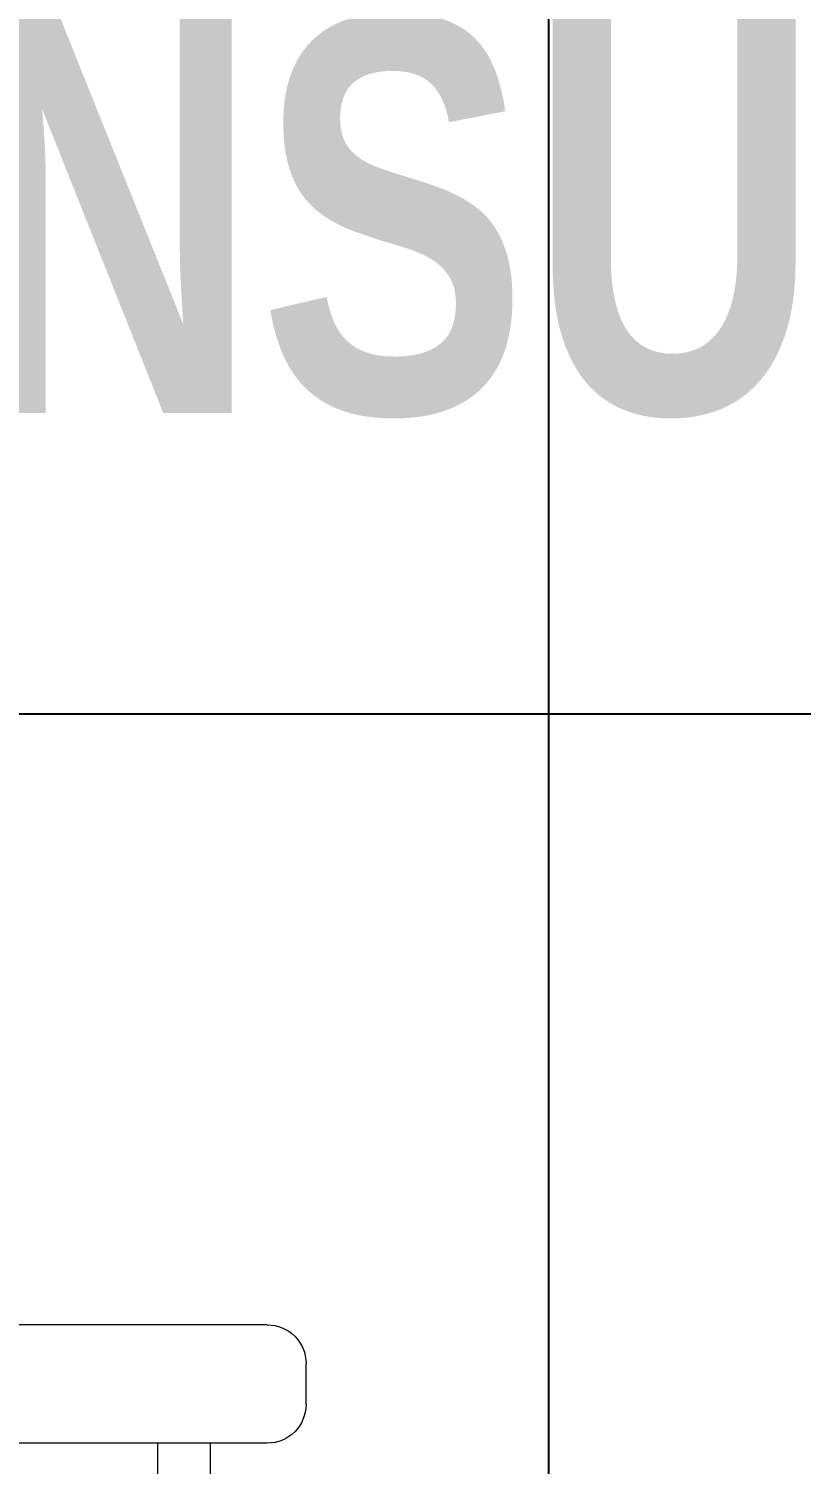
# Model space of a CAD drawing. Extents: x -12260 to 184725, y -29287 to 19916.
# Drawn here: x 20712 to 21104, y -5390 to -4663 of the extents above; entities that cross this region are included whole.
import ezdxf

# ---------------------------------------------------------------- set-up
doc = ezdxf.new("R2010")
doc.units = 0
doc.header["$LTSCALE"] = 0.25
doc.linetypes.add('DASHDOT', pattern=[25.4, 12.7, -6.35, 0, -6.35])
for name, color, linetype, lineweight in [('01-First Floor-FUR$0$72_EGR_BASE_TEXT', 252, 'Continuous', 5), ('01-First Floor-FUR$0$LOADING', 253, 'Continuous', 5), ('01-First Floor-FUR$0$NEW Wall', 166, 'Continuous', 5), ('E-LITE-CLNG-CNDT', 6, 'DASHDOT', 35)]:
    doc.layers.add(name, color=color, linetype=linetype, lineweight=lineweight)
doc.layers.add('01-First Floor-FUR$0$FALSE CEILING', color=251, linetype='Continuous')
doc.styles.add('01-First Floor-FUR$0$X3G_ENTITY_9EC9', font='swisscl.ttf', dxfattribs={"height": 0.2})

# ---------------------------------------------------------------- blocks, each defined once
blk = doc.blocks.new('*X334')
at = {"color": 0}
for p, q in [((5, 3), (5, 3)), ((5, 3), (5, 3)), ((5, 3), (5, 3)), ((5, 3), (5, 3)), ((5, 3), (5, 3)), ((5, 3), (5, 3)), ((5, 3), (5, 3)), ((5, 3), (5, 3)), ((5, 3), (5, 3)), ((5, 3), (5, 3)), ((5, 3), (5, 3)), ((5, 3), (5, 3)), ((5, 3), (5, 3)), ((5, 3), (5, 3)), ((5, 3), (5, 3)), ((5, 3), (5, 3)), ((5, 3), (5, 3)), ((5, 3), (5, 3)), ((5, 3), (5, 3)), ((5, 3), (5, 3)), ((5, 3), (5, 3)), ((5, 3), (5, 3)), ((5, 3), (5, 3)), ((5, 3), (5, 3)), ((5, 3), (5, 3)), ((5, 3), (5, 3)), ((5, 3), (5, 3)), ((5, 3), (5, 3)), ((5, 3), (5, 3)), ((5, 3), (5, 3)), ((5, 3), (5, 3)), ((5, 3), (5, 3)), ((5, 3), (5, 3)), ((5, 3), (5, 3)), ((5, 3), (5, 3)), ((5, 3), (5, 3)), ((5, 3), (5, 3)), ((5, 3), (5, 3)), ((5, 3), (5, 3)), ((5, 3), (5, 3)), ((5, 3), (5, 3)), ((5, 3), (5, 3)), ((5, 3), (5, 3)), ((5, 3), (5, 3)), ((5, 3), (5, 3)), ((5, 3), (5, 3)), ((5, 3), (5, 3)), ((5, 3), (5, 3)), ((5, 3), (5, 3)), ((5, 3), (5, 3)), ((5, 3), (5, 3)), ((5, 3), (5, 3)), ((5, 3), (5, 3)), ((5, 3), (5, 3)), ((5, 3), (5, 3)), ((5, 3), (5, 3)), ((5, 3), (5, 3)), ((5, 3), (5, 3)), ((5, 3), (5, 3)), ((5, 3), (5, 3)), ((5, 3), (5, 3)), ((5, 3), (5, 3)), ((5, 3), (5, 3)), ((5, 3), (5, 3)), ((5, 3), (5, 3)), ((5, 3), (5, 3)), ((6, 3), (5, 3)), ((5, 3), (5, 3)), ((6, 3), (5, 3)), ((5, 3), (5, 3)), ((6, 3), (5, 3)), ((5, 3), (5, 3)), ((6, 3), (5, 3)), ((5, 3), (5, 3)), ((5, 3), (5, 3)), ((5, 3), (5, 3)), ((5, 3), (5, 3)), ((5, 3), (5, 3)), ((5, 3), (5, 3)), ((5, 3), (5, 3)), ((5, 3), (5, 3)), ((5, 3), (5, 3)), ((5, 3), (5, 3)), ((5, 3), (5, 3)), ((5, 3), (5, 3)), ((5, 3), (5, 3)), ((5, 3), (5, 3)), ((5, 3), (5, 3)), ((5, 3), (5, 3)), ((5, 3), (5, 3)), ((5, 3), (5, 3)), ((5, 3), (5, 3)), ((5, 3), (5, 3)), ((5, 3), (5, 3)), ((5, 3), (5, 3)), ((5, 3), (5, 3)), ((6, 3), (6, 3)), ((6, 3), (6, 3)), ((6, 3), (6, 3)), ((6, 3), (6, 3)), ((6, 3), (6, 3)), ((6, 3), (6, 3)), ((6, 3), (6, 3)), ((6, 3), (6, 3)), ((6, 3), (6, 3)), ((6, 3), (6, 3)), ((6, 3), (6, 3)), ((6, 3), (6, 3)), ((6, 3), (6, 3)), ((6, 3), (6, 3)), ((6, 3), (6, 3)), ((6, 3), (6, 3)), ((6, 3), (6, 3)), ((6, 3), (6, 3)), ((6, 3), (6, 3)), ((6, 3), (6, 3)), ((6, 3), (6, 3)), ((6, 3), (6, 3)), ((6, 3), (6, 3)), ((6, 3), (6, 3)), ((6, 3), (6, 3)), ((6, 3), (6, 3)), ((6, 3), (6, 3)), ((6, 3), (6, 3)), ((6, 3), (6, 3)), ((6, 3), (6, 3)), ((6, 3), (6, 3)), ((6, 3), (6, 3)), ((6, 3), (6, 3)), ((6, 3), (6, 3)), ((6, 3), (6, 3)), ((6, 3), (6, 3)), ((6, 3), (6, 3)), ((6, 3), (6, 3)), ((6, 3), (6, 3)), ((6, 3), (6, 3)), ((6, 3), (6, 3)), ((6, 3), (6, 3)), ((6, 3), (6, 3)), ((6, 3), (6, 3)), ((6, 3), (6, 3)), ((6, 3), (6, 3)), ((6, 3), (6, 3)), ((6, 3), (6, 3)), ((6, 3), (6, 3)), ((6, 3), (6, 3)), ((6, 3), (6, 3)), ((6, 3), (6, 3)), ((6, 3), (6, 3)), ((6, 3), (6, 3)), ((6, 3), (6, 3)), ((6, 3), (6, 3)), ((6, 3), (6, 3)), ((6, 3), (6, 3)), ((6, 3), (6, 3)), ((6, 3), (6, 3)), ((6, 3), (6, 3)), ((6, 3), (6, 3)), ((6, 3), (6, 3)), ((6, 3), (6, 3)), ((6, 3), (6, 3)), ((6, 3), (6, 3)), ((6, 3), (6, 3)), ((6, 3), (6, 3)), ((6, 3), (6, 3)), ((6, 3), (6, 3)), ((6, 3), (6, 3)), ((6, 3), (6, 3)), ((6, 3), (6, 3)), ((6, 3), (6, 3)), ((6, 3), (6, 3)), ((6, 3), (6, 3)), ((6, 3), (6, 3)), ((6, 3), (6, 3)), ((6, 3), (6, 3)), ((6, 3), (6, 3)), ((6, 3), (6, 3)), ((6, 3), (6, 3)), ((6, 3), (6, 3)), ((6, 3), (6, 3)), ((6, 3), (6, 3)), ((6, 3), (6, 3)), ((6, 3), (6, 3)), ((6, 3), (6, 3)), ((6, 3), (6, 3)), ((6, 3), (6, 3)), ((6, 3), (6, 3)), ((6, 3), (6, 3)), ((6, 3), (6, 3)), ((6, 3), (6, 3)), ((6, 3), (6, 3)), ((6, 3), (6, 3)), ((6, 3), (6, 3)), ((6, 3), (6, 3)), ((6, 3), (6, 3)), ((6, 3), (6, 3)), ((6, 3), (6, 3)), ((6, 3), (6, 3)), ((6, 3), (6, 3)), ((6, 3), (6, 3)), ((6, 3), (6, 3)), ((6, 3), (6, 3)), ((6, 3), (6, 3)), ((6, 3), (6, 3)), ((6, 3), (6, 3)), ((6, 3), (6, 3)), ((6, 3), (6, 3)), ((6, 3), (6, 3)), ((6, 3), (6, 3)), ((6, 3), (6, 3)), ((6, 3), (6, 3)), ((6, 3), (6, 3)), ((6, 3), (6, 3)), ((6, 3), (6, 3)), ((6, 3), (6, 3)), ((6, 3), (6, 3)), ((6, 3), (6, 3)), ((6, 3), (6, 3)), ((6, 3), (6, 3)), ((6, 3), (6, 3)), ((6, 3), (6, 3)), ((6, 3), (6, 3)), ((6, 3), (6, 3)), ((6, 3), (6, 3)), ((6, 3), (6, 3)), ((6, 3), (6, 3)), ((6, 3), (6, 3)), ((6, 3), (6, 3)), ((6, 3), (6, 3)), ((6, 3), (6, 3)), ((6, 3), (6, 3)), ((6, 3), (6, 3)), ((6, 3), (6, 3)), ((6, 3), (6, 3)), ((6, 3), (6, 3)), ((6, 3), (6, 3)), ((6, 3), (6, 3)), ((6, 3), (6, 3)), ((6, 3), (6, 3)), ((6, 3), (6, 3)), ((6, 3), (6, 3)), ((6, 3), (6, 3)), ((6, 3), (6, 3)), ((6, 3), (6, 3)), ((6, 3), (6, 3)), ((6, 3), (6, 3)), ((6, 3), (6, 3)), ((6, 3), (6, 3)), ((6, 3), (6, 3)), ((6, 3), (6, 3)), ((6, 3), (6, 3)), ((6, 3), (6, 3)), ((6, 3), (6, 3)), ((6, 3), (6, 3)), ((6, 3), (6, 3)), ((6, 3), (6, 3)), ((6, 3), (6, 3)), ((6, 3), (6, 3)), ((6, 3), (6, 3)), ((6, 3), (6, 3)), ((6, 3), (6, 3)), ((6, 3), (6, 3)), ((6, 3), (6, 3)), ((6, 3), (6, 3)), ((6, 3), (6, 3)), ((6, 3), (6, 3)), ((6, 3), (6, 3)), ((6, 3), (6, 3)), ((6, 3), (6, 3)), ((6, 3), (6, 3)), ((6, 3), (6, 3)), ((6, 3), (6, 3)), ((6, 3), (6, 3)), ((6, 3), (6, 3)), ((6, 3), (6, 3)), ((6, 3), (6, 3)), ((6, 3), (6, 3)), ((6, 3), (6, 3)), ((6, 3), (6, 3)), ((6, 3), (6, 3)), ((6, 3), (6, 3)), ((6, 3), (6, 3)), ((6, 3), (6, 3)), ((6, 3), (6, 3)), ((6, 3), (6, 3)), ((6, 3), (6, 3)), ((6, 3), (6, 3)), ((6, 3), (6, 3)), ((6, 3), (6, 3)), ((6, 3), (6, 3)), ((6, 3), (6, 3)), ((6, 3), (6, 3)), ((6, 3), (6, 3)), ((6, 3), (6, 3)), ((6, 3), (6, 3)), ((6, 3), (6, 3)), ((6, 3), (6, 3)), ((6, 3), (6, 3)), ((6, 3), (6, 3)), ((6, 3), (6, 3)), ((6, 3), (5, 3)), ((6, 3), (5, 3)), ((6, 3), (5, 3)), ((6, 3), (5, 3)), ((6, 3), (5, 3)), ((6, 3), (6, 3)), ((6, 3), (6, 3)), ((6, 3), (6, 3)), ((6, 3), (6, 3)), ((6, 3), (6, 3)), ((6, 3), (6, 3)), ((6, 3), (6, 3)), ((6, 3), (6, 3)), ((6, 3), (6, 3)), ((6, 3), (6, 3)), ((6, 3), (6, 3)), ((6, 3), (6, 3)), ((6, 3), (6, 3)), ((6, 3), (6, 3)), ((6, 3), (6, 3)), ((6, 3), (6, 3)), ((6, 3), (6, 3)), ((6, 3), (6, 3)), ((6, 3), (6, 3)), ((6, 3), (6, 3)), ((6, 3), (6, 3)), ((6, 3), (6, 3)), ((6, 3), (6, 3)), ((6, 3), (6, 3)), ((6, 3), (6, 3)), ((6, 3), (6, 3)), ((6, 3), (6, 3)), ((6, 3), (6, 3)), ((6, 3), (6, 3)), ((6, 3), (6, 3)), ((6, 3), (6, 3)), ((6, 3), (6, 3)), ((6, 3), (6, 3)), ((6, 3), (6, 3)), ((6, 3), (6, 3)), ((6, 3), (6, 3)), ((6, 3), (6, 3)), ((6, 3), (6, 3)), ((6, 3), (6, 3)), ((6, 3), (6, 3)), ((6, 3), (6, 3)), ((6, 3), (6, 3)), ((6, 3), (6, 3)), ((6, 3), (6, 3)), ((6, 3), (6, 3)), ((6, 3), (6, 3)), ((6, 3), (6, 3)), ((6, 3), (6, 3)), ((6, 3), (6, 3)), ((6, 3), (6, 3)), ((6, 3), (6, 3)), ((6, 3), (6, 3)), ((6, 3), (6, 3)), ((6, 3), (6, 3)), ((6, 3), (6, 3)), ((6, 3), (6, 3)), ((6, 3), (6, 3)), ((6, 3), (6, 3)), ((6, 3), (6, 3)), ((6, 3), (6, 3)), ((6, 3), (6, 3)), ((6, 3), (6, 3)), ((6, 3), (6, 3)), ((6, 3), (6, 3)), ((6, 3), (6, 3)), ((6, 3), (6, 3)), ((6, 3), (6, 3)), ((6, 3), (6, 3)), ((6, 3), (6, 3)), ((6, 3), (6, 3)), ((6, 3), (6, 3)), ((6, 3), (6, 3)), ((6, 3), (6, 3)), ((6, 3), (6, 3)), ((6, 3), (6, 3)), ((6, 3), (6, 3)), ((6, 3), (6, 3)), ((6, 3), (6, 3)), ((6, 3), (6, 3)), ((6, 3), (6, 3)), ((6, 3), (6, 3)), ((6, 3), (6, 3)), ((6, 3), (6, 3)), ((6, 3), (6, 3)), ((6, 3), (6, 3)), ((6, 3), (6, 3)), ((6, 3), (6, 3)), ((6, 3), (6, 3)), ((6, 3), (6, 3)), ((6, 3), (6, 3)), ((6, 3), (6, 3)), ((6, 3), (6, 3)), ((6, 3), (6, 3)), ((6, 3), (6, 3)), ((6, 3), (6, 3)), ((6, 3), (6, 3)), ((6, 3), (6, 3)), ((6, 3), (6, 3)), ((6, 3), (6, 3)), ((6, 3), (6, 3)), ((6, 3), (6, 3)), ((6, 3), (6, 3)), ((6, 3), (6, 3)), ((6, 3), (6, 3)), ((6, 3), (6, 3)), ((6, 3), (6, 3)), ((6, 3), (6, 3)), ((6, 3), (6, 3)), ((6, 3), (6, 3)), ((6, 3), (6, 3)), ((6, 3), (6, 3)), ((6, 3), (6, 3)), ((6, 3), (6, 3)), ((6, 3), (6, 3)), ((6, 3), (6, 3)), ((6, 3), (6, 3)), ((6, 3), (6, 3)), ((6, 3), (6, 3)), ((6, 3), (6, 3)), ((6, 3), (6, 3)), ((6, 3), (6, 3)), ((6, 3), (6, 3)), ((6, 3), (6, 3)), ((6, 3), (6, 3)), ((6, 3), (6, 3)), ((6, 3), (6, 3)), ((6, 3), (6, 3)), ((6, 3), (6, 3)), ((6, 3), (6, 3)), ((6, 3), (6, 3)), ((6, 3), (6, 3)), ((6, 3), (6, 3)), ((6, 3), (6, 3)), ((6, 3), (6, 3)), ((6, 3), (6, 3)), ((6, 3), (6, 3)), ((6, 3), (6, 3)), ((6, 3), (6, 3)), ((6, 3), (6, 3)), ((6, 3), (6, 3)), ((6, 3), (6, 3)), ((6, 3), (6, 3)), ((6, 3), (6, 3)), ((6, 3), (6, 3)), ((6, 3), (6, 3)), ((6, 3), (6, 3)), ((6, 3), (6, 3)), ((6, 3), (6, 3)), ((6, 3), (6, 3)), ((6, 3), (6, 3)), ((6, 3), (6, 3)), ((6, 3), (6, 3)), ((6, 3), (6, 3)), ((6, 3), (6, 3)), ((6, 3), (6, 3)), ((6, 3), (6, 3)), ((6, 3), (6, 3)), ((6, 3), (6, 3)), ((6, 3), (6, 3)), ((6, 3), (6, 3)), ((6, 3), (6, 3)), ((6, 3), (6, 3)), ((6, 3), (6, 3)), ((6, 3), (6, 3)), ((6, 3), (6, 3)), ((6, 3), (6, 3)), ((6, 3), (6, 3)), ((6, 3), (6, 3)), ((6, 3), (6, 3)), ((6, 3), (6, 3)), ((6, 3), (6, 3)), ((6, 3), (6, 3)), ((6, 3), (6, 3)), ((6, 3), (6, 3)), ((6, 3), (6, 3)), ((6, 3), (6, 3)), ((6, 3), (6, 3)), ((6, 3), (6, 3)), ((6, 3), (6, 3)), ((6, 3), (6, 3)), ((6, 3), (6, 3)), ((6, 3), (6, 3)), ((6, 3), (6, 3)), ((6, 3), (6, 3)), ((6, 3), (6, 3)), ((6, 3), (6, 3)), ((6, 3), (6, 3)), ((6, 3), (6, 3)), ((6, 3), (6, 3)), ((6, 3), (6, 3)), ((6, 3), (6, 3)), ((6, 3), (6, 3)), ((6, 3), (6, 3)), ((6, 3), (6, 3)), ((6, 3), (6, 3)), ((6, 3), (6, 3)), ((6, 3), (6, 3)), ((6, 3), (6, 3)), ((6, 3), (6, 3)), ((6, 3), (6, 3)), ((6, 3), (6, 3)), ((6, 3), (6, 3)), ((6, 3), (6, 3)), ((6, 3), (6, 3)), ((6, 3), (6, 3)), ((6, 3), (6, 3)), ((6, 3), (6, 3)), ((6, 3), (6, 3)), ((6, 3), (6, 3)), ((6, 3), (6, 3)), ((6, 3), (6, 3)), ((6, 3), (6, 3)), ((6, 3), (6, 3)), ((6, 3), (6, 3)), ((6, 3), (6, 3)), ((6, 3), (6, 3)), ((6, 3), (6, 3)), ((6, 3), (6, 3)), ((6, 3), (6, 3)), ((6, 3), (6, 3)), ((6, 3), (6, 3)), ((6, 3), (6, 3)), ((6, 3), (6, 3)), ((6, 3), (6, 3)), ((6, 3), (6, 3)), ((6, 3), (6, 3)), ((6, 3), (6, 3)), ((6, 3), (6, 3)), ((6, 3), (6, 3)), ((6, 3), (6, 3)), ((6, 3), (6, 3)), ((6, 3), (6, 3)), ((6, 3), (6, 3)), ((6, 3), (6, 3)), ((6, 3), (6, 3)), ((6, 3), (6, 3)), ((6, 3), (6, 3)), ((6, 3), (6, 3)), ((6, 3), (6, 3)), ((6, 3), (6, 3)), ((6, 3), (6, 3)), ((6, 3), (6, 3)), ((6, 3), (6, 3)), ((6, 3), (6, 3)), ((6, 3), (6, 3)), ((6, 3), (6, 3)), ((6, 3), (6, 3)), ((6, 3), (6, 3)), ((6, 3), (6, 3)), ((6, 3), (6, 3)), ((6, 3), (6, 3)), ((6, 3), (6, 3)), ((6, 3), (6, 3)), ((6, 3), (6, 3)), ((6, 3), (6, 3)), ((6, 3), (6, 3)), ((6, 3), (6, 3)), ((6, 3), (6, 3)), ((6, 3), (6, 3)), ((6, 3), (6, 3)), ((6, 3), (6, 3)), ((6, 3), (6, 3)), ((6, 3), (6, 3)), ((6, 3), (6, 3)), ((6, 3), (6, 3)), ((6, 3), (6, 3)), ((6, 3), (6, 3)), ((6, 3), (6, 3)), ((6, 3), (6, 3)), ((6, 3), (6, 3)), ((6, 3), (6, 3)), ((6, 3), (6, 3)), ((6, 3), (6, 3)), ((6, 3), (6, 3)), ((6, 3), (6, 3)), ((6, 3), (6, 3)), ((6, 3), (6, 3)), ((6, 3), (6, 3)), ((6, 3), (6, 3)), ((6, 3), (6, 3)), ((6, 3), (6, 3)), ((6, 3), (6, 3)), ((6, 3), (6, 3)), ((6, 3), (6, 3)), ((6, 3), (6, 3)), ((6, 3), (6, 3)), ((6, 3), (6, 3)), ((6, 3), (6, 3)), ((6, 3), (6, 3)), ((6, 3), (6, 3)), ((6, 3), (6, 3)), ((6, 3), (6, 3)), ((6, 3), (6, 3)), ((6, 3), (6, 3)), ((6, 3), (6, 3)), ((6, 3), (6, 3)), ((6, 3), (6, 3)), ((6, 3), (6, 3)), ((6, 3), (6, 3)), ((6, 3), (6, 3)), ((6, 3), (6, 3)), ((6, 3), (6, 3)), ((6, 3), (6, 3)), ((6, 3), (6, 3)), ((6, 3), (6, 3)), ((6, 3), (6, 3)), ((6, 3), (6, 3)), ((6, 3), (6, 3)), ((6, 3), (6, 3)), ((6, 3), (6, 3)), ((6, 3), (6, 3)), ((6, 3), (6, 3)), ((6, 3), (6, 3)), ((6, 3), (6, 3)), ((6, 3), (6, 3)), ((6, 3), (6, 3)), ((6, 3), (6, 3))]:
    blk.add_line(p, q, dxfattribs=at)
blk = doc.blocks.new('*X335')
at = {"color": 0}
for p, q in [((13, 1), (13, 1)), ((13, 1), (13, 1)), ((13, 1), (13, 1)), ((13, 1), (13, 1)), ((13, 1), (13, 1)), ((13, 1), (13, 1)), ((13, 1), (13, 1)), ((13, 1), (13, 1)), ((13, 1), (13, 1)), ((13, 1), (13, 1)), ((13, 1), (13, 1)), ((13, 1), (13, 1)), ((13, 1), (13, 1)), ((13, 1), (13, 1)), ((13, 1), (13, 1)), ((13, 1), (14, 1)), ((13, 1), (14, 1)), ((13, 1), (14, 1)), ((13, 1), (13, 1)), ((13, 1), (13, 1)), ((13, 1), (13, 1)), ((13, 1), (13, 1)), ((13, 1), (13, 1)), ((13, 1), (13, 1)), ((13, 1), (13, 1)), ((13, 1), (13, 1)), ((13, 1), (13, 1)), ((13, 1), (13, 1)), ((13, 1), (13, 1)), ((13, 1), (13, 1)), ((13, 1), (13, 1)), ((13, 1), (13, 1)), ((13, 1), (13, 1)), ((13, 1), (13, 1)), ((13, 1), (13, 1)), ((13, 1), (13, 1)), ((13, 1), (13, 1)), ((13, 1), (13, 1)), ((13, 1), (13, 1)), ((13, 1), (13, 1)), ((13, 1), (13, 1)), ((13, 1), (13, 1)), ((13, 1), (13, 1)), ((13, 1), (13, 1)), ((13, 1), (13, 1)), ((13, 1), (13, 1)), ((13, 1), (13, 1)), ((13, 1), (13, 1)), ((13, 1), (13, 1)), ((13, 1), (13, 1)), ((13, 1), (13, 1)), ((13, 1), (13, 1)), ((13, 1), (13, 1)), ((13, 1), (13, 1)), ((13, 1), (13, 1)), ((13, 1), (13, 1)), ((13, 1), (13, 1)), ((13, 1), (13, 1)), ((13, 1), (13, 1)), ((13, 1), (13, 1)), ((13, 1), (13, 1)), ((13, 1), (13, 1)), ((13, 1), (13, 1)), ((13, 1), (13, 1)), ((13, 1), (13, 1)), ((13, 1), (13, 1)), ((13, 1), (13, 1)), ((13, 1), (13, 1)), ((13, 1), (13, 1)), ((13, 1), (13, 1)), ((13, 1), (13, 1)), ((13, 1), (13, 1)), ((13, 1), (13, 1)), ((13, 1), (13, 1)), ((13, 1), (13, 1)), ((13, 1), (13, 1)), ((13, 1), (13, 1)), ((13, 1), (13, 1)), ((13, 1), (13, 1)), ((13, 1), (13, 1)), ((13, 1), (13, 1)), ((13, 1), (13, 1)), ((13, 1), (13, 1)), ((13, 1), (13, 1)), ((13, 1), (13, 1)), ((13, 1), (13, 1)), ((13, 1), (13, 1)), ((13, 1), (13, 1)), ((13, 1), (13, 1)), ((13, 1), (13, 1)), ((13, 1), (13, 1)), ((13, 1), (13, 1)), ((13, 1), (13, 1)), ((13, 1), (13, 1)), ((13, 1), (13, 1)), ((13, 1), (13, 1)), ((13, 1), (13, 1)), ((13, 1), (13, 1)), ((13, 1), (13, 1)), ((13, 1), (13, 1)), ((13, 1), (13, 1)), ((13, 1), (13, 1)), ((13, 1), (13, 1)), ((13, 1), (13, 1)), ((13, 1), (13, 1)), ((13, 1), (13, 1)), ((13, 1), (13, 1)), ((13, 1), (13, 1)), ((13, 1), (13, 1)), ((13, 1), (13, 1)), ((13, 1), (13, 1)), ((13, 1), (13, 1)), ((13, 1), (13, 1)), ((13, 1), (13, 1)), ((13, 1), (13, 1)), ((13, 1), (13, 1)), ((13, 1), (13, 1)), ((13, 1), (13, 1)), ((13, 1), (13, 1)), ((13, 1), (13, 1)), ((13, 1), (13, 1)), ((13, 1), (13, 1)), ((13, 1), (13, 1)), ((13, 1), (14, 1)), ((13, 0), (13, 0)), ((13, 0), (13, 0)), ((13, 0), (13, 0)), ((13, 0), (13, 0)), ((13, 0), (13, 0)), ((13, 0), (13, 0)), ((13, 0), (13, 0)), ((13, 0), (13, 0)), ((13, 0), (13, 0)), ((13, 0), (13, 0)), ((13, 0), (13, 0)), ((13, 0), (13, 0)), ((13, 0), (13, 0)), ((13, 0), (13, 0)), ((13, 0), (13, 0)), ((13, 0), (13, 0)), ((13, 0), (13, 0)), ((13, 0), (13, 0)), ((13, 0), (13, 0)), ((13, 0), (13, 0)), ((13, 0), (13, 0)), ((13, 0), (13, 0)), ((13, 0), (13, 0)), ((13, 0), (13, 0)), ((13, 0), (13, 0)), ((13, 0), (13, 0)), ((13, 0), (13, 0)), ((13, 0), (13, 0)), ((13, 0), (13, 0)), ((13, 0), (13, 0)), ((13, 0), (13, 0)), ((13, 0), (13, 0)), ((13, 0), (13, 0)), ((13, 0), (13, 0)), ((13, 0), (13, 0)), ((13, 0), (13, 0)), ((13, 0), (13, 0)), ((13, 0), (13, 0)), ((13, 0), (13, 0)), ((13, 0), (13, 0)), ((13, 0), (13, 0)), ((13, 0), (13, 0)), ((13, 0), (13, 0)), ((13, 0), (13, 0)), ((13, 0), (13, 0)), ((13, 0), (13, 0)), ((13, 0), (13, 0)), ((13, 0), (13, 0)), ((13, 0), (14, 0)), ((13, 0), (14, 0)), ((13, 0), (13, 0)), ((13, 0), (14, 0)), ((14, 1), (14, 1)), ((14, 1), (14, 1)), ((14, 1), (14, 1)), ((14, 1), (14, 1)), ((14, 1), (14, 1)), ((14, 1), (14, 1)), ((14, 1), (14, 1)), ((14, 1), (14, 1)), ((14, 1), (14, 1)), ((14, 1), (14, 1)), ((14, 1), (14, 1)), ((14, 1), (14, 1)), ((14, 1), (14, 1)), ((14, 1), (14, 1)), ((14, 1), (14, 1)), ((14, 1), (14, 1)), ((14, 1), (14, 1)), ((14, 1), (14, 1)), ((14, 1), (14, 1)), ((14, 1), (14, 1)), ((14, 1), (14, 1)), ((14, 1), (14, 1)), ((14, 1), (14, 1)), ((14, 1), (14, 1)), ((14, 1), (14, 1)), ((14, 1), (14, 1)), ((14, 1), (14, 1)), ((14, 1), (14, 1)), ((14, 1), (14, 1)), ((14, 1), (14, 1)), ((14, 1), (14, 1)), ((14, 1), (14, 1)), ((14, 1), (14, 1)), ((14, 1), (14, 1)), ((14, 1), (14, 1)), ((14, 1), (14, 1)), ((14, 1), (14, 1)), ((14, 1), (14, 1)), ((14, 1), (14, 1)), ((14, 1), (14, 1)), ((14, 1), (14, 1)), ((14, 1), (14, 1)), ((14, 1), (14, 1)), ((14, 1), (14, 1)), ((14, 1), (14, 1)), ((14, 1), (14, 1)), ((14, 1), (14, 1)), ((14, 1), (14, 1)), ((14, 1), (14, 1)), ((14, 1), (14, 1)), ((14, 1), (14, 1)), ((14, 1), (14, 1)), ((14, 1), (14, 1)), ((14, 1), (14, 1)), ((14, 1), (14, 1)), ((14, 1), (14, 1)), ((14, 1), (14, 1)), ((14, 1), (14, 1)), ((14, 1), (14, 1)), ((14, 1), (14, 1)), ((14, 1), (14, 1)), ((14, 1), (14, 1)), ((14, 1), (14, 1)), ((14, 1), (14, 1)), ((14, 1), (14, 1)), ((14, 1), (14, 1)), ((14, 1), (14, 1)), ((14, 1), (14, 1)), ((14, 1), (14, 1)), ((14, 1), (14, 1)), ((14, 1), (14, 1)), ((14, 1), (14, 1)), ((14, 1), (14, 1)), ((14, 1), (14, 1)), ((14, 1), (14, 1)), ((14, 1), (14, 1)), ((14, 1), (14, 1)), ((14, 1), (14, 1)), ((14, 1), (14, 1)), ((14, 1), (14, 1)), ((14, 1), (14, 1)), ((14, 1), (14, 1)), ((14, 1), (14, 1)), ((14, 1), (14, 1)), ((14, 1), (14, 1)), ((14, 1), (14, 1)), ((14, 1), (14, 1)), ((14, 1), (14, 1)), ((14, 1), (14, 1)), ((14, 1), (14, 1)), ((14, 1), (14, 1)), ((14, 1), (14, 1)), ((14, 1), (14, 1)), ((14, 1), (14, 1)), ((14, 0), (14, 0)), ((14, 0), (14, 0)), ((14, 0), (14, 0)), ((14, 0), (14, 0)), ((14, 0), (14, 0)), ((14, 0), (14, 0)), ((14, 0), (14, 0)), ((14, 0), (14, 0)), ((14, 0), (14, 0)), ((14, 0), (14, 0)), ((14, 0), (14, 0)), ((14, 0), (14, 0)), ((14, 0), (14, 0)), ((14, 0), (14, 0)), ((14, 0), (14, 0)), ((14, 0), (14, 0)), ((14, 0), (14, 0)), ((14, 0), (14, 0)), ((14, 0), (14, 0)), ((14, 0), (14, 0)), ((14, 0), (14, 0)), ((14, 0), (14, 0)), ((14, 0), (14, 0)), ((14, 0), (14, 0)), ((14, 0), (14, 0)), ((14, 0), (14, 0)), ((14, 0), (14, 0)), ((14, 0), (14, 0)), ((14, 0), (14, 0)), ((14, 0), (14, 0)), ((14, 0), (14, 0)), ((14, 0), (14, 0)), ((14, 0), (14, 0)), ((14, 0), (14, 0)), ((14, 0), (14, 0)), ((14, 0), (14, 0)), ((14, 0), (14, 0)), ((14, 0), (14, 0)), ((14, 0), (14, 0)), ((14, 0), (14, 0)), ((14, 0), (14, 0)), ((14, 0), (14, 0)), ((14, 0), (14, 0)), ((14, 0), (14, 0)), ((14, 0), (14, 0)), ((14, 0), (14, 0)), ((14, 0), (14, 0)), ((14, 0), (14, 0)), ((13, 0), (13, 0)), ((13, 0), (14, 0)), ((13, 0), (13, 0)), ((13, 0), (14, 0)), ((13, 0), (13, 0)), ((13, 0), (14, 0)), ((13, 0), (13, 0)), ((13, 0), (13, 0)), ((13, 0), (13, 0)), ((13, 0), (13, 0)), ((13, 0), (14, 0)), ((13, 0), (13, 0)), ((13, 0), (14, 0)), ((13, 0), (13, 0)), ((13, 0), (14, 0)), ((13, 0), (13, 0)), ((13, 0), (14, 0)), ((13, 0), (13, 0)), ((13, 0), (14, 0)), ((13, 0), (13, 0)), ((13, 0), (14, 0)), ((13, 0), (13, 0)), ((13, 0), (14, 0)), ((13, 0), (13, 0)), ((13, 0), (13, 0)), ((13, 0), (13, 0)), ((13, 0), (14, 0)), ((13, 0), (13, 0)), ((13, 0), (14, 0)), ((13, 0), (13, 0)), ((13, 0), (14, 0)), ((13, 0), (13, 0)), ((13, 0), (14, 0)), ((13, 0), (13, 0)), ((13, 0), (13, 0)), ((13, 0), (13, 0)), ((13, 0), (13, 0)), ((13, 0), (13, 0)), ((13, 0), (13, 0)), ((13, 0), (13, 0)), ((13, 0), (13, 0)), ((13, 0), (13, 0)), ((13, 0), (13, 0)), ((13, 0), (13, 0)), ((13, 0), (13, 0)), ((13, 0), (13, 0)), ((13, 0), (13, 0)), ((13, 0), (13, 0)), ((13, 0), (13, 0)), ((13, 0), (13, 0)), ((13, 0), (13, 0)), ((13, 0), (13, 0)), ((13, 0), (13, 0)), ((13, 0), (13, 0)), ((13, 0), (13, 0)), ((13, 0), (13, 0)), ((13, 0), (13, 0)), ((13, 0), (13, 0)), ((13, 0), (13, 0)), ((13, 0), (13, 0)), ((13, 0), (13, 0)), ((13, 0), (13, 0)), ((13, 0), (13, 0)), ((13, 0), (13, 0)), ((13, -1), (13, -1)), ((13, -1), (13, -1)), ((13, -1), (13, -1)), ((13, -1), (13, -1)), ((13, -1), (13, -1)), ((13, -1), (14, -1)), ((13, -1), (13, -1)), ((14, 0), (14, 0)), ((14, 0), (14, 0)), ((14, 0), (14, 0)), ((14, 0), (14, 0)), ((14, 0), (14, 0)), ((14, 0), (14, 0)), ((14, 0), (14, 0)), ((14, 0), (14, 0)), ((14, 0), (14, 0)), ((14, 0), (14, 0)), ((14, 0), (14, 0)), ((14, 0), (14, 0)), ((14, 0), (14, 0)), ((14, 0), (14, 0)), ((14, 0), (14, 0)), ((13, 0), (14, 0)), ((14, 0), (14, 0)), ((14, 0), (14, 0)), ((14, 0), (14, 0)), ((14, 0), (14, 0)), ((14, 0), (14, 0)), ((14, 0), (14, 0)), ((14, 0), (14, 0)), ((14, 0), (14, 0)), ((14, 0), (14, 0)), ((14, 0), (14, 0)), ((14, 0), (14, 0)), ((14, 0), (14, 0)), ((14, 0), (14, 0)), ((14, 0), (14, 0)), ((14, 0), (14, 0)), ((14, 0), (14, 0)), ((14, 0), (14, 0)), ((14, 0), (14, 0)), ((14, 0), (14, 0)), ((14, 0), (14, 0)), ((14, 0), (14, 0)), ((14, 0), (14, 0)), ((14, 0), (14, 0)), ((14, 0), (14, 0)), ((14, 0), (14, 0)), ((14, 0), (14, 0)), ((14, 0), (14, 0)), ((14, 0), (14, 0)), ((14, 0), (14, 0)), ((14, 0), (14, 0)), ((14, 0), (14, 0)), ((14, 0), (14, 0)), ((14, 0), (14, 0)), ((14, 0), (14, 0)), ((14, -1), (14, -1)), ((14, -1), (14, -1)), ((14, -1), (14, -1)), ((14, -1), (14, -1)), ((14, -1), (14, -1))]:
    blk.add_line(p, q, dxfattribs=at)
blk = doc.blocks.new('01-First Floor-FUR$0$GF21018-P')
at = {"color": 0}
for p, q in [((0.25963, 0.34221), (0.2804, 0.34221)), ((0.24001, 0.32259), (0.24001, 0.14)), ((0.30001, 0.32259), (0.30001, 0.14)), ((0.22049, 0.29372), (0.24001, 0.29372)), ((0.22049, 0.26708), (0.24001, 0.26708))]:
    blk.add_line(p, q, dxfattribs=at)
for points in [[(0.24001, 0.29372), (0.24001, 0.29372), (0.24001, 0.29372), (0.24001, 0.29372), (0.24001, 0.29372), (0.24001, 0.29372), (0.24001, 0.29372), (0.24001, 0.29372), (0.24001, 0.29372), (0.24001, 0.29372), (0.24001, 0.29372), (0.24001, 0.29372), (0.24001, 0.29372), (0.24001, 0.29372), (0.24001, 0.29372), (0.24001, 0.29372), (0.24001, 0.29372), (0.24001, 0.29372), (0.24001, 0.29372), (0.24001, 0.29372), (0.24001, 0.29372), (0.24001, 0.29372), (0.24001, 0.29372), (0.24001, 0.29372), (0.24001, 0.29372), (0.24001, 0.29372), (0.24001, 0.29372), (0.24001, 0.29372), (0.24001, 0.29372), (0.24001, 0.29372), (0.24001, 0.29372), (0.24001, 0.29372), (0.24001, 0.29372), (0.24001, 0.29372), (0.24001, 0.29372), (0.24001, 0.29372), (0.24001, 0.29372), (0.24001, 0.29372), (0.24001, 0.29372), (0.24001, 0.29372), (0.24001, 0.29372), (0.24001, 0.29372), (0.24001, 0.29372), (0.24001, 0.29372), (0.24001, 0.29372), (0.24001, 0.29372), (0.24001, 0.29372), (0.24001, 0.29372), (0.24001, 0.29372), (0.24001, 0.29372), (0.24001, 0.29372), (0.24001, 0.29372), (0.24001, 0.29372), (0.24001, 0.29372), (0.24001, 0.29372), (0.24001, 0.29372), (0.24001, 0.29372), (0.24001, 0.29372), (0.24001, 0.29372), (0.24001, 0.29372), (0.24001, 0.29372), (0.24001, 0.29372), (0.24001, 0.29372), (0.24001, 0.29372), (0.24001, 0.29372), (0.24001, 0.29372), (0.24001, 0.29372), (0.24001, 0.29372), (0.24001, 0.29372), (0.24001, 0.29372), (0.24001, 0.29372), (0.24001, 0.29372), (0.24001, 0.29372), (0.24001, 0.29372), (0.24001, 0.29372), (0.24001, 0.29372), (0.24001, 0.29372), (0.24001, 0.29372), (0.24001, 0.29372), (0.24001, 0.29372), (0.24001, 0.29372), (0.24001, 0.29372), (0.24001, 0.29372), (0.24001, 0.29372), (0.24001, 0.29372), (0.24001, 0.29372), (0.24001, 0.29372), (0.24001, 0.29372), (0.24001, 0.29372), (0.24001, 0.29372), (0.24001, 0.29372), (0.24001, 0.29372), (0.24001, 0.29372), (0.24001, 0.29372), (0.24001, 0.29372), (0.24001, 0.29372), (0.24001, 0.29372), (0.24001, 0.29372), (0.24001, 0.29372), (0.24001, 0.29372), (0.24001, 0.29372), (0.24001, 0.29372), (0.24001, 0.29372), (0.24001, 0.29372), (0.24001, 0.29372), (0.24001, 0.29372), (0.24001, 0.29372), (0.24001, 0.29372), (0.24001, 0.29372), (0.24001, 0.29372), (0.24001, 0.29372), (0.24001, 0.29372), (0.24001, 0.29372), (0.24001, 0.29372), (0.24001, 0.29372), (0.24001, 0.29372), (0.24001, 0.29372), (0.24001, 0.29372), (0.24001, 0.29372), (0.24001, 0.29372), (0.24001, 0.29372), (0.24001, 0.29372), (0.24001, 0.29372), (0.24001, 0.29372), (0.24001, 0.29372), (0.24001, 0.29372), (0.24001, 0.29372), (0.24001, 0.29372), (0.24001, 0.29372), (0.24001, 0.29372), (0.24001, 0.29372), (0.24001, 0.29372), (0.24001, 0.29372), (0.24001, 0.29372), (0.24001, 0.29372), (0.24001, 0.29372), (0.24001, 0.29372), (0.24001, 0.29372), (0.24001, 0.29372), (0.24001, 0.29372), (0.24001, 0.29372), (0.24001, 0.29372), (0.24001, 0.29372), (0.24001, 0.29372), (0.24001, 0.29372), (0.24001, 0.29372), (0.24001, 0.29372), (0.24001, 0.29372), (0.24001, 0.29372), (0.24001, 0.29372), (0.24001, 0.29372), (0.24001, 0.29372), (0.24001, 0.29372), (0.24001, 0.29372), (0.24001, 0.29372), (0.24001, 0.29372), (0.24001, 0.29372), (0.24001, 0.29372), (0.24001, 0.29372), (0.24001, 0.29372), (0.24001, 0.29372), (0.24001, 0.29372), (0.24001, 0.29372), (0.24001, 0.29372), (0.24001, 0.29372), (0.24001, 0.29372), (0.24001, 0.29372), (0.24001, 0.29372), (0.24001, 0.29372), (0.24001, 0.29372), (0.24001, 0.29372), (0.24001, 0.29372), (0.24001, 0.29372), (0.24001, 0.29372), (0.24001, 0.29372), (0.24001, 0.29372), (0.24001, 0.29372), (0.24001, 0.29372), (0.24001, 0.29372), (0.24001, 0.29372), (0.24001, 0.29372), (0.24001, 0.29372), (0.24001, 0.29372), (0.24001, 0.29372), (0.24001, 0.29372), (0.24001, 0.29372), (0.24001, 0.29372), (0.24001, 0.29372), (0.24001, 0.29372), (0.24001, 0.29372), (0.24001, 0.29372), (0.24001, 0.29372), (0.24001, 0.29372), (0.24001, 0.29372), (0.24001, 0.29372), (0.24001, 0.29372), (0.24001, 0.29372), (0.24001, 0.29372), (0.24001, 0.29372), (0.24001, 0.29372), (0.24001, 0.29372), (0.24001, 0.29372), (0.24001, 0.29372), (0.24001, 0.29372), (0.24001, 0.29372), (0.24001, 0.29372), (0.24001, 0.29372), (0.24001, 0.29372), (0.24001, 0.29372), (0.24001, 0.29372), (0.24001, 0.29372), (0.24001, 0.29372), (0.24001, 0.29372), (0.24001, 0.29372), (0.24001, 0.29372), (0.24001, 0.29372), (0.24001, 0.29372), (0.24001, 0.29372), (0.24001, 0.29372), (0.24001, 0.29372), (0.24001, 0.29372), (0.24001, 0.29372), (0.24001, 0.29372), (0.24001, 0.29372), (0.24001, 0.29372), (0.24001, 0.29372), (0.24001, 0.29372), (0.24001, 0.29372), (0.24001, 0.29372), (0.24001, 0.29372), (0.24001, 0.29372), (0.24001, 0.29372), (0.24001, 0.29372), (0.24001, 0.29372), (0.24001, 0.29372), (0.24001, 0.29372), (0.24001, 0.29372), (0.24001, 0.29372), (0.24001, 0.29372), (0.24001, 0.29372), (0.24001, 0.29372), (0.24001, 0.29372), (0.24001, 0.29372), (0.24001, 0.29372), (0.24001, 0.29372), (0.24001, 0.29372), (0.24001, 0.29372), (0.24001, 0.29372), (0.24001, 0.29372), (0.24001, 0.29372), (0.24001, 0.29372), (0.24001, 0.29372), (0.24001, 0.29372), (0.24001, 0.29372), (0.24001, 0.29372), (0.24001, 0.29372), (0.24001, 0.29372), (0.24001, 0.29372), (0.24001, 0.29372), (0.24001, 0.29372), (0.24001, 0.29372), (0.24001, 0.29372), (0.24001, 0.29372), (0.24001, 0.29372), (0.24001, 0.29372), (0.24001, 0.29372), (0.24001, 0.29372), (0.24001, 0.29372), (0.24001, 0.29372), (0.24001, 0.29372), (0.24001, 0.29372), (0.24001, 0.29372), (0.24001, 0.29372), (0.24001, 0.29372), (0.24001, 0.29372), (0.24001, 0.29372), (0.24001, 0.29372)], [(0.24001, 0.29372), (0.24001, 0.29372), (0.24001, 0.29372), (0.24001, 0.29372), (0.24001, 0.29372), (0.24001, 0.29372), (0.24001, 0.29372), (0.24001, 0.29372), (0.24001, 0.29372), (0.24001, 0.29372), (0.24001, 0.29372), (0.24001, 0.29372), (0.24001, 0.29372), (0.24001, 0.29372), (0.24001, 0.29372), (0.24001, 0.29372), (0.24001, 0.29372), (0.24001, 0.29372), (0.24001, 0.29372), (0.24001, 0.29372), (0.24001, 0.29372), (0.24001, 0.29372), (0.24001, 0.29372), (0.24001, 0.29372), (0.24001, 0.29372), (0.24001, 0.29372), (0.24001, 0.29372), (0.24001, 0.29372), (0.24001, 0.29372), (0.24001, 0.29372), (0.24001, 0.29372), (0.24001, 0.29372), (0.24001, 0.29372), (0.24001, 0.29372), (0.24001, 0.29372), (0.24001, 0.29372), (0.24001, 0.29372), (0.24001, 0.29372), (0.24001, 0.29372), (0.24001, 0.29372), (0.24001, 0.29372), (0.24001, 0.29372), (0.24001, 0.29372), (0.24001, 0.29372), (0.24001, 0.29372), (0.24001, 0.29372), (0.24001, 0.29372), (0.24001, 0.29372), (0.24001, 0.29372), (0.24001, 0.29372), (0.24001, 0.29372), (0.24001, 0.29372), (0.24001, 0.29372), (0.24001, 0.29372), (0.24001, 0.29372), (0.24001, 0.29372), (0.24001, 0.29372), (0.24001, 0.29372), (0.24001, 0.29372), (0.24001, 0.29372), (0.24001, 0.29372), (0.24001, 0.29372), (0.24001, 0.29372), (0.24001, 0.29372), (0.24001, 0.29372), (0.24001, 0.29372), (0.24001, 0.29372), (0.24001, 0.29372), (0.24001, 0.29372), (0.24001, 0.29372), (0.24001, 0.29372), (0.24001, 0.29372), (0.24001, 0.29372), (0.24001, 0.29372), (0.24001, 0.29372), (0.24001, 0.29372), (0.24001, 0.29372), (0.24001, 0.29372), (0.24001, 0.29372), (0.24001, 0.29372), (0.24001, 0.29372), (0.24001, 0.29372), (0.24001, 0.29372), (0.24001, 0.29372), (0.24001, 0.29372), (0.24001, 0.29372), (0.24001, 0.29372), (0.24001, 0.29372), (0.24001, 0.29372), (0.24001, 0.29372), (0.24001, 0.29372), (0.24001, 0.29372), (0.24001, 0.29372), (0.24001, 0.29372), (0.24001, 0.29372), (0.24001, 0.29372), (0.24001, 0.29372), (0.24001, 0.29372), (0.24001, 0.29372), (0.24001, 0.29372), (0.24001, 0.29372), (0.24001, 0.29372), (0.24001, 0.29372), (0.24001, 0.29372), (0.24001, 0.29372), (0.24001, 0.29372), (0.24001, 0.29372), (0.24001, 0.29372), (0.24001, 0.29372), (0.24001, 0.29372), (0.24001, 0.29372), (0.24001, 0.29372), (0.24001, 0.29372), (0.24001, 0.29372), (0.24001, 0.29372), (0.24001, 0.29372), (0.24001, 0.29372), (0.24001, 0.29372), (0.24001, 0.29372), (0.24001, 0.29372), (0.24001, 0.29372), (0.24001, 0.29372), (0.24001, 0.29372), (0.24001, 0.29372), (0.24001, 0.29372), (0.24001, 0.29372), (0.24001, 0.29372), (0.24001, 0.29372), (0.24001, 0.29372), (0.24001, 0.29372), (0.24001, 0.29372), (0.24001, 0.29372), (0.24001, 0.29372), (0.24001, 0.29372), (0.24001, 0.29372), (0.24001, 0.29372), (0.24001, 0.29372), (0.24001, 0.29372), (0.24001, 0.29372), (0.24001, 0.29372), (0.24001, 0.29372), (0.24001, 0.29372), (0.24001, 0.29372), (0.24001, 0.29372), (0.24001, 0.29372), (0.24001, 0.29372), (0.24001, 0.29372), (0.24001, 0.29372), (0.24001, 0.29372), (0.24001, 0.29372), (0.24001, 0.29372), (0.24001, 0.29372), (0.24001, 0.29372), (0.24001, 0.29372), (0.24001, 0.29372), (0.24001, 0.29372), (0.24001, 0.29372), (0.24001, 0.29372), (0.24001, 0.29372), (0.24001, 0.29372), (0.24001, 0.29372), (0.24001, 0.29372), (0.24001, 0.29372), (0.24001, 0.29372), (0.24001, 0.29372), (0.24001, 0.29372), (0.24001, 0.29372), (0.24001, 0.29372), (0.24001, 0.29372), (0.24001, 0.29372), (0.24001, 0.29372), (0.24001, 0.29372), (0.24001, 0.29372), (0.24001, 0.29372), (0.24001, 0.29372), (0.24001, 0.29372), (0.24001, 0.29372), (0.24001, 0.29372), (0.24001, 0.29372), (0.24001, 0.29372), (0.24001, 0.29372), (0.24001, 0.29372), (0.24001, 0.29372), (0.24001, 0.29372), (0.24001, 0.29372), (0.24001, 0.29372), (0.24001, 0.29372), (0.24001, 0.29372), (0.24001, 0.29372), (0.24001, 0.29372), (0.24001, 0.29372), (0.24001, 0.29372), (0.24001, 0.29372), (0.24001, 0.29372), (0.24001, 0.29372), (0.24001, 0.29372), (0.24001, 0.29372), (0.24001, 0.29372), (0.24001, 0.29372), (0.24001, 0.29372), (0.24001, 0.29372), (0.24001, 0.29372), (0.24001, 0.29372), (0.24001, 0.29372), (0.24001, 0.29372), (0.24001, 0.29372), (0.24001, 0.29372), (0.24001, 0.29372), (0.24001, 0.29372), (0.24001, 0.29372), (0.24001, 0.29372), (0.24001, 0.29372), (0.24001, 0.29372), (0.24001, 0.29372), (0.24001, 0.29372), (0.24001, 0.29372), (0.24001, 0.29372), (0.24001, 0.29372), (0.24001, 0.29372)], [(0.24001, 0.29372), (0.24001, 0.29372), (0.24001, 0.29372), (0.24001, 0.29372), (0.24001, 0.29372), (0.24001, 0.29372), (0.24001, 0.29372), (0.24001, 0.29372), (0.24001, 0.29372), (0.24001, 0.29372), (0.24001, 0.29372), (0.24001, 0.29372), (0.24001, 0.29372), (0.24001, 0.29372), (0.24001, 0.29372), (0.24001, 0.29372), (0.24001, 0.29372), (0.24001, 0.29372), (0.24001, 0.29372), (0.24001, 0.29372), (0.24001, 0.29372), (0.24001, 0.29372), (0.24001, 0.29372), (0.24001, 0.29372), (0.24001, 0.29372), (0.24001, 0.29372), (0.24001, 0.29372), (0.24001, 0.29372), (0.24001, 0.29372), (0.24001, 0.29372), (0.24001, 0.29372), (0.24001, 0.29372), (0.24001, 0.29372), (0.24001, 0.29372), (0.24001, 0.29372), (0.24001, 0.29372), (0.24001, 0.29372), (0.24001, 0.29372), (0.24001, 0.29372), (0.24001, 0.29372), (0.24001, 0.29372), (0.24001, 0.29372), (0.24001, 0.29372), (0.24001, 0.29372), (0.24001, 0.29372), (0.24001, 0.29372), (0.24001, 0.29372), (0.24001, 0.29372), (0.24001, 0.29372), (0.24001, 0.29372), (0.24001, 0.29372), (0.24001, 0.29372), (0.24001, 0.29372), (0.24001, 0.29372), (0.24001, 0.29372), (0.24001, 0.29372), (0.24001, 0.29372), (0.24001, 0.29372), (0.24001, 0.29372), (0.24001, 0.29372), (0.24001, 0.29372), (0.24001, 0.29372), (0.24001, 0.29372), (0.24001, 0.29372), (0.24001, 0.29372), (0.24001, 0.29372), (0.24001, 0.29372), (0.24001, 0.29372), (0.24001, 0.29372), (0.24001, 0.29372), (0.24001, 0.29372), (0.24001, 0.29372), (0.24001, 0.29372), (0.24001, 0.29372), (0.24001, 0.29372), (0.24001, 0.29372), (0.24001, 0.29372), (0.24001, 0.29372), (0.24001, 0.29372), (0.24001, 0.29372), (0.24001, 0.29372), (0.24001, 0.29372), (0.24001, 0.29372), (0.24001, 0.29372), (0.24001, 0.29372), (0.24001, 0.29372), (0.24001, 0.29372), (0.24001, 0.29372), (0.24001, 0.29372), (0.24001, 0.29372), (0.24001, 0.29372), (0.24001, 0.29372), (0.24001, 0.29372), (0.24001, 0.29372), (0.24001, 0.29372), (0.24001, 0.29372), (0.24001, 0.29372), (0.24001, 0.29372), (0.24001, 0.29372), (0.24001, 0.29372), (0.24001, 0.29372), (0.24001, 0.29372), (0.24001, 0.29372), (0.24001, 0.29372), (0.24001, 0.29372), (0.24001, 0.29372), (0.24001, 0.29372), (0.24001, 0.29372), (0.24001, 0.29372), (0.24001, 0.29372), (0.24001, 0.29372), (0.24001, 0.29372), (0.24001, 0.29372), (0.24001, 0.29372), (0.24001, 0.29372), (0.24001, 0.29372), (0.24001, 0.29372), (0.24001, 0.29372), (0.24001, 0.29372), (0.24001, 0.29372), (0.24001, 0.29372), (0.24001, 0.29372), (0.24001, 0.29372), (0.24001, 0.29372), (0.24001, 0.29372), (0.24001, 0.29372), (0.24001, 0.29372), (0.24001, 0.29372), (0.24001, 0.29372), (0.24001, 0.29372), (0.24001, 0.29372), (0.24001, 0.29372), (0.24001, 0.29372), (0.24001, 0.29372), (0.24001, 0.29372), (0.24001, 0.29372), (0.24001, 0.29372), (0.24001, 0.29372), (0.24001, 0.29372), (0.24001, 0.29372), (0.24001, 0.29372), (0.24001, 0.29372), (0.24001, 0.29372), (0.24001, 0.29372), (0.24001, 0.29372), (0.24001, 0.29372), (0.24001, 0.29372), (0.24001, 0.29372), (0.24001, 0.29372), (0.24001, 0.29372), (0.24001, 0.29372), (0.24001, 0.29372), (0.24001, 0.29372), (0.24001, 0.29372), (0.24001, 0.29372), (0.24001, 0.29372), (0.24001, 0.29372), (0.24001, 0.29372), (0.24001, 0.29372), (0.24001, 0.29372), (0.24001, 0.29372), (0.24001, 0.29372), (0.24001, 0.29372), (0.24001, 0.29372), (0.24001, 0.29372), (0.24001, 0.29372), (0.24001, 0.29372), (0.24001, 0.29372), (0.24001, 0.29372), (0.24001, 0.29372), (0.24001, 0.29372), (0.24001, 0.29372), (0.24001, 0.29372), (0.24001, 0.29372), (0.24001, 0.29372), (0.24001, 0.29372), (0.24001, 0.29372), (0.24001, 0.29372), (0.24001, 0.29372), (0.24001, 0.29372), (0.24001, 0.29372), (0.24001, 0.29372), (0.24001, 0.29372), (0.24001, 0.29372), (0.24001, 0.29372), (0.24001, 0.29372), (0.24001, 0.29372), (0.24001, 0.29372), (0.24001, 0.29372), (0.24001, 0.29372), (0.24001, 0.29372), (0.24001, 0.29372), (0.24001, 0.29372), (0.24001, 0.29372), (0.24001, 0.29372), (0.24001, 0.29372), (0.24001, 0.29372), (0.24001, 0.29372), (0.24001, 0.29372), (0.24001, 0.29372), (0.24001, 0.29372), (0.24001, 0.29372), (0.24001, 0.29372), (0.24001, 0.29372), (0.24001, 0.29372), (0.24001, 0.29372), (0.24001, 0.29372), (0.24001, 0.29372), (0.24001, 0.29372), (0.24001, 0.29372), (0.24001, 0.29372), (0.24001, 0.29372), (0.24001, 0.29372), (0.24001, 0.29372)]]:
    blk.add_lwpolyline(points, close=True, dxfattribs=at)
for centre, start, end in [((0.25963, 0.32259), 90, 180), ((0.2804, 0.32259), 0, 90)]:
    blk.add_arc(centre, 0.01962, start, end, dxfattribs=at)
at = {"layer": '01-First Floor-FUR$0$NEW Wall', "color": 0, "linetype": 'Continuous'}
for points in [[(0.24001, 0.29372), (0.24001, 0.29372), (0.24001, 0.29372), (0.24001, 0.29372), (0.24001, 0.29372), (0.24001, 0.29372), (0.24001, 0.29372), (0.24001, 0.29372)], [(0.24001, 0.29372), (0.24001, 0.29372), (0.24001, 0.29372), (0.24001, 0.29372), (0.24001, 0.29372), (0.24001, 0.29372), (0.24001, 0.29372)], [(0.24001, 0.29372), (0.24001, 0.29372), (0.24001, 0.29372), (0.24001, 0.29372), (0.24001, 0.29372), (0.24001, 0.29372), (0.24001, 0.29372), (0.24001, 0.29372), (0.24001, 0.29372)], [(0.24001, 0.29372), (0.24001, 0.29372), (0.24001, 0.29372), (0.24001, 0.29372), (0.24001, 0.29372), (0.24001, 0.29372), (0.24001, 0.29372), (0.24001, 0.29372), (0.24001, 0.29372), (0.24001, 0.29372)], [(0.24001, 0.29372), (0.24001, 0.29372), (0.24001, 0.29372), (0.24001, 0.29372), (0.24001, 0.29372), (0.24001, 0.29372), (0.24001, 0.29372), (0.24001, 0.29372), (0.24001, 0.29372), (0.24001, 0.29372), (0.24001, 0.29372), (0.24001, 0.29372), (0.24001, 0.29372), (0.24001, 0.29372), (0.24001, 0.29372)], [(0.24001, 0.29372), (0.24001, 0.29372), (0.24001, 0.29372), (0.24001, 0.29372), (0.24001, 0.29372), (0.24001, 0.29372), (0.24001, 0.29372), (0.24001, 0.29372), (0.24001, 0.29372), (0.24001, 0.29372)], [(0.24001, 0.29372), (0.24001, 0.29372), (0.24001, 0.29372), (0.24001, 0.29372), (0.24001, 0.29372), (0.24001, 0.29372), (0.24001, 0.29372), (0.24001, 0.29372), (0.24001, 0.29372), (0.24001, 0.29372)], [(0.24001, 0.29372), (0.24001, 0.29372), (0.24001, 0.29372), (0.24001, 0.29372), (0.24001, 0.29372), (0.24001, 0.29372), (0.24001, 0.29372), (0.24001, 0.29372), (0.24001, 0.29372), (0.24001, 0.29372)], [(0.24001, 0.29372), (0.24001, 0.29372), (0.24001, 0.29372), (0.24001, 0.29372), (0.24001, 0.29372), (0.24001, 0.29372), (0.24001, 0.29372), (0.24001, 0.29372), (0.24001, 0.29372), (0.24001, 0.29372), (0.24001, 0.29372), (0.24001, 0.29372), (0.24001, 0.29372), (0.24001, 0.29372), (0.24001, 0.29372), (0.24001, 0.29372), (0.24001, 0.29372), (0.24001, 0.29372)], [(0.24001, 0.29372), (0.24001, 0.29372), (0.24001, 0.29372), (0.24001, 0.29372), (0.24001, 0.29372), (0.24001, 0.29372), (0.24001, 0.29372), (0.24001, 0.29372), (0.24001, 0.29372), (0.24001, 0.29372), (0.24001, 0.29372), (0.24001, 0.29372)], [(0.24001, 0.29372), (0.24001, 0.29372), (0.24001, 0.29372), (0.24001, 0.29372), (0.24001, 0.29372), (0.24001, 0.29372), (0.24001, 0.29372)], [(0.24001, 0.29372), (0.24001, 0.29372), (0.24001, 0.29372), (0.24001, 0.29372), (0.24001, 0.29372), (0.24001, 0.29372), (0.24001, 0.29372), (0.24001, 0.29372), (0.24001, 0.29372), (0.24001, 0.29372), (0.24001, 0.29372), (0.24001, 0.29372), (0.24001, 0.29372), (0.24001, 0.29372), (0.24001, 0.29372), (0.24001, 0.29372), (0.24001, 0.29372), (0.24001, 0.29372), (0.24001, 0.29372), (0.24001, 0.29372), (0.24001, 0.29372), (0.24001, 0.29372), (0.24001, 0.29372), (0.24001, 0.29372), (0.24001, 0.29372), (0.24001, 0.29372), (0.24001, 0.29372), (0.24001, 0.29372), (0.24001, 0.29372), (0.24001, 0.29372), (0.24001, 0.29372), (0.24001, 0.29372), (0.24001, 0.29372), (0.24001, 0.29372), (0.24001, 0.29372), (0.24001, 0.29372), (0.24001, 0.29372), (0.24001, 0.29372), (0.24001, 0.29372), (0.24001, 0.29372), (0.24001, 0.29372), (0.24001, 0.29372), (0.24001, 0.29372), (0.24001, 0.29372), (0.24001, 0.29372), (0.24001, 0.29372), (0.24001, 0.29372), (0.24001, 0.29372), (0.24001, 0.29372), (0.24001, 0.29372), (0.24001, 0.29372), (0.24001, 0.29372), (0.24001, 0.29372), (0.24001, 0.29372), (0.24001, 0.29372), (0.24001, 0.29372), (0.24001, 0.29372), (0.24001, 0.29372), (0.24001, 0.29372), (0.24001, 0.29372), (0.24001, 0.29372), (0.24001, 0.29372), (0.24001, 0.29372), (0.24001, 0.29372), (0.24001, 0.29372), (0.24001, 0.29372), (0.24001, 0.29372), (0.24001, 0.29372), (0.24001, 0.29372), (0.24001, 0.29372), (0.24001, 0.29372), (0.24001, 0.29372), (0.24001, 0.29372), (0.24001, 0.29372), (0.24001, 0.29372), (0.24001, 0.29372), (0.24001, 0.29372), (0.24001, 0.29372), (0.24001, 0.29372), (0.24001, 0.29372), (0.24001, 0.29372), (0.24001, 0.29372), (0.24001, 0.29372), (0.24001, 0.29372), (0.24001, 0.29372), (0.24001, 0.29372), (0.24001, 0.29372), (0.24001, 0.29372), (0.24001, 0.29372), (0.24001, 0.29372), (0.24001, 0.29372), (0.24001, 0.29372), (0.24001, 0.29372), (0.24001, 0.29372), (0.24001, 0.29372), (0.24001, 0.29372), (0.24001, 0.29372), (0.24001, 0.29372), (0.24001, 0.29372), (0.24001, 0.29372), (0.24001, 0.29372), (0.24001, 0.29372), (0.24001, 0.29372), (0.24001, 0.29372), (0.24001, 0.29372), (0.24001, 0.29372), (0.24001, 0.29372), (0.24001, 0.29372), (0.24001, 0.29372), (0.24001, 0.29372), (0.24001, 0.29372)], [(0.24001, 0.29372), (0.24001, 0.29372), (0.24001, 0.29372), (0.24001, 0.29372), (0.24001, 0.29372), (0.24001, 0.29372), (0.24001, 0.29372), (0.24001, 0.29372), (0.24001, 0.29372), (0.24001, 0.29372), (0.24001, 0.29372), (0.24001, 0.29372), (0.24001, 0.29372), (0.24001, 0.29372), (0.24001, 0.29372), (0.24001, 0.29372), (0.24001, 0.29372)], [(0.24001, 0.29372), (0.24001, 0.29372), (0.24001, 0.29372), (0.24001, 0.29372), (0.24001, 0.29372), (0.24001, 0.29372), (0.24001, 0.29372), (0.24001, 0.29372), (0.24001, 0.29372), (0.24001, 0.29372), (0.24001, 0.29372), (0.24001, 0.29372), (0.24001, 0.29372), (0.24001, 0.29372), (0.24001, 0.29372), (0.24001, 0.29372), (0.24001, 0.29372), (0.24001, 0.29372), (0.24001, 0.29372), (0.24001, 0.29372), (0.24001, 0.29372), (0.24001, 0.29372), (0.24001, 0.29372), (0.24001, 0.29372), (0.24001, 0.29372), (0.24001, 0.29372), (0.24001, 0.29372), (0.24001, 0.29372), (0.24001, 0.29372), (0.24001, 0.29372), (0.24001, 0.29372), (0.24001, 0.29372), (0.24001, 0.29372), (0.24001, 0.29372), (0.24001, 0.29372), (0.24001, 0.29372), (0.24001, 0.29372), (0.24001, 0.29372), (0.24001, 0.29372), (0.24001, 0.29372), (0.24001, 0.29372), (0.24001, 0.29372), (0.24001, 0.29372), (0.24001, 0.29372), (0.24001, 0.29372), (0.24001, 0.29372), (0.24001, 0.29372), (0.24001, 0.29372), (0.24001, 0.29372), (0.24001, 0.29372), (0.24001, 0.29372), (0.24001, 0.29372), (0.24001, 0.29372), (0.24001, 0.29372), (0.24001, 0.29372), (0.24001, 0.29372), (0.24001, 0.29372), (0.24001, 0.29372), (0.24001, 0.29372), (0.24001, 0.29372), (0.24001, 0.29372), (0.24001, 0.29372), (0.24001, 0.29372), (0.24001, 0.29372), (0.24001, 0.29372), (0.24001, 0.29372), (0.24001, 0.29372), (0.24001, 0.29372), (0.24001, 0.29372), (0.24001, 0.29372), (0.24001, 0.29372), (0.24001, 0.29372), (0.24001, 0.29372), (0.24001, 0.29372), (0.24001, 0.29372), (0.24001, 0.29372), (0.24001, 0.29372), (0.24001, 0.29372), (0.24001, 0.29372), (0.24001, 0.29372), (0.24001, 0.29372), (0.24001, 0.29372), (0.24001, 0.29372), (0.24001, 0.29372), (0.24001, 0.29372), (0.24001, 0.29372), (0.24001, 0.29372), (0.24001, 0.29372), (0.24001, 0.29372)], [(0.24001, 0.29372), (0.24001, 0.29372), (0.24001, 0.29372), (0.24001, 0.29372), (0.24001, 0.29372), (0.24001, 0.29372), (0.24001, 0.29372), (0.24001, 0.29372), (0.24001, 0.29372), (0.24001, 0.29372), (0.24001, 0.29372), (0.24001, 0.29372), (0.24001, 0.29372), (0.24001, 0.29372), (0.24001, 0.29372), (0.24001, 0.29372), (0.24001, 0.29372), (0.24001, 0.29372), (0.24001, 0.29372), (0.24001, 0.29372), (0.24001, 0.29372), (0.24001, 0.29372), (0.24001, 0.29372), (0.24001, 0.29372), (0.24001, 0.29372), (0.24001, 0.29372), (0.24001, 0.29372), (0.24001, 0.29372), (0.24001, 0.29372), (0.24001, 0.29372), (0.24001, 0.29372), (0.24001, 0.29372), (0.24001, 0.29372), (0.24001, 0.29372), (0.24001, 0.29372), (0.24001, 0.29372), (0.24001, 0.29372), (0.24001, 0.29372), (0.24001, 0.29372), (0.24001, 0.29372), (0.24001, 0.29372), (0.24001, 0.29372), (0.24001, 0.29372), (0.24001, 0.29372), (0.24001, 0.29372), (0.24001, 0.29372), (0.24001, 0.29372), (0.24001, 0.29372), (0.24001, 0.29372), (0.24001, 0.29372), (0.24001, 0.29372), (0.24001, 0.29372), (0.24001, 0.29372), (0.24001, 0.29372)]]:
    blk.add_lwpolyline(points, dxfattribs=at)
at = {"color": 0}
for name, xscale, yscale, zscale in [('*X334', 8.59375e-11, 8.59375e-11, 8.59375e-11), ('*X335', 5.5e-11, 5.5e-11, 5.5e-11)]:
    blk.add_blockref(name, (0.24001, 0.29372), dxfattribs=dict(at, xscale=xscale, yscale=yscale, zscale=zscale))
blk = doc.blocks.new('01-First Floor-FUR')
at = {"layer": '01-First Floor-FUR$0$FALSE CEILING', "linetype": 'Continuous'}
for p, q in [((20976, -6810), (20976, -2810)), ((20376, -5010), (23876, -5010))]:
    blk.add_line(p, q, dxfattribs=at)
at = {"layer": '01-First Floor-FUR$0$LOADING', "extrusion": (-7.77426e-06, -2.24021e-05, 1), "xscale": -1000, "yscale": 1000, "zscale": 1000, "rotation": 270.0014107550521}
blk.add_blockref('01-First Floor-FUR$0$GF21018-P', (20510.62, -5619.82, -0.16), dxfattribs=at)
at = {"layer": '01-First Floor-FUR$0$72_EGR_BASE_TEXT', "insert": (21990.51, -4324.11, 0), "char_height": 200, "width": 3714.6664, "attachment_point": 2, "style": '01-First Floor-FUR$0$X3G_ENTITY_9EC9'}
blk.add_mtext('{\\fSwis721 LtCn BT|b1|i0|c0|p34;OBSTETRICS AND GYNAECOLOGY CONSULTATION / EXAMINATION ROOM}', dxfattribs=at)

msp = doc.modelspace()

# ---------------------------------------------------------------- block references
at = {"layer": 'E-LITE-CLNG-CNDT'}
msp.add_blockref('01-First Floor-FUR', (0, 0), dxfattribs=at)

doc.saveas('drawing.dxf')
